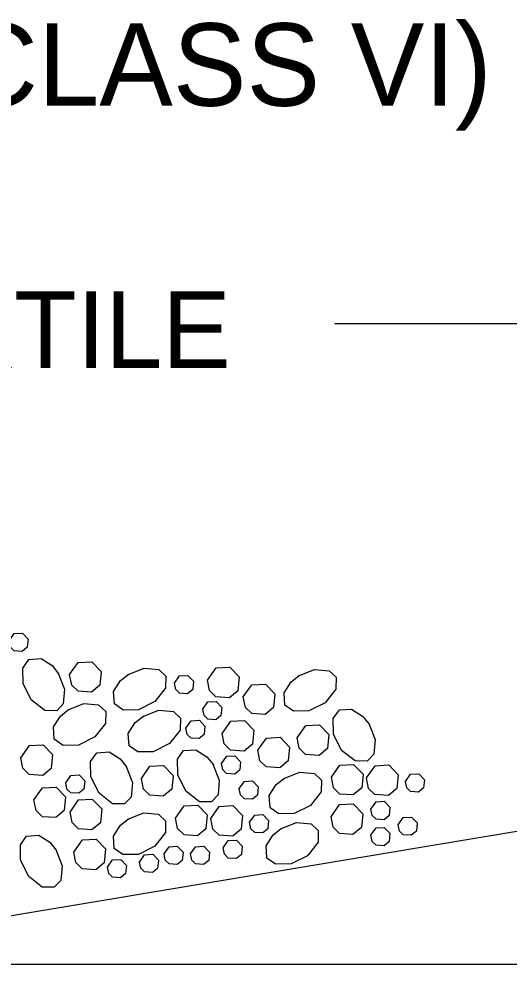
# Model space of a CAD drawing. Extents: x 0 to 575, y 0 to 300.
# Drawn here: x 203.21 to 210.67, y 61.39 to 75.77 of the extents above; entities that cross this region are included whole.
import ezdxf

# ---------------------------------------------------------------- set-up
doc = ezdxf.new("R2010")
doc.units = 0
for name, color, linetype in [('Dimension Lines CELL', 7, 'Continuous'), ('Mis Center Lines CELL', 7, 'Continuous'), ('Mis Object Lines CELL', 7, 'Continuous')]:
    doc.layers.add(name, color=color, linetype=linetype)

msp = doc.modelspace()

# ---------------------------------------------------------------- linework, layer by layer
at = {"layer": 'Dimension Lines CELL'}
msp.add_line((199.267, 61.389), (224.828, 61.389), dxfattribs=at)
for points in [[(203.064, 66.309), (203.142, 66.42), (203.267, 66.427), (203.353, 66.337), (203.341, 66.212), (203.264, 66.148), (203.141, 66.157), (203.083, 66.213), (203.064, 66.309)], [(203.812, 65.819), (203.908, 65.576), (203.889, 65.352), (203.788, 65.246), (203.607, 65.249), (203.401, 65.411), (203.276, 65.66), (203.272, 65.894), (203.366, 66.026), (203.553, 66.039), (203.72, 65.932), (203.818, 65.809)], [(203.985, 65.795), (204.115, 65.98), (204.323, 65.992), (204.467, 65.842), (204.446, 65.633), (204.318, 65.526), (204.113, 65.541), (204.017, 65.635), (203.985, 65.795)], [(204.874, 65.796), (205.117, 65.892), (205.34, 65.873), (205.446, 65.772), (205.443, 65.591), (205.282, 65.385), (205.033, 65.26), (204.798, 65.256), (204.666, 65.35), (204.654, 65.537), (204.761, 65.704), (204.884, 65.802)], [(206.083, 65.712), (206.213, 65.897), (206.42, 65.909), (206.565, 65.759), (206.544, 65.55), (206.415, 65.443), (206.21, 65.458), (206.114, 65.551), (206.083, 65.712)], [(205.58, 65.666), (205.658, 65.777), (205.783, 65.784), (205.869, 65.694), (205.857, 65.568), (205.78, 65.504), (205.657, 65.513), (205.599, 65.569), (205.58, 65.666)], [(207.466, 65.778), (207.709, 65.874), (207.933, 65.855), (208.039, 65.754), (208.035, 65.573), (207.874, 65.367), (207.625, 65.242), (207.391, 65.238), (207.259, 65.332), (207.246, 65.519), (207.353, 65.686), (207.476, 65.784)], [(206.626, 65.455), (206.756, 65.64), (206.964, 65.652), (207.108, 65.502), (207.087, 65.293), (206.959, 65.186), (206.754, 65.201), (206.658, 65.294), (206.627, 65.455)], [(203.96, 65.257), (204.203, 65.353), (204.426, 65.334), (204.533, 65.233), (204.529, 65.052), (204.368, 64.846), (204.119, 64.721), (203.884, 64.717), (203.752, 64.811), (203.74, 64.998), (203.847, 65.165), (203.97, 65.263)], [(206.01, 65.268), (206.088, 65.379), (206.212, 65.386), (206.299, 65.297), (206.286, 65.171), (206.209, 65.107), (206.086, 65.116), (206.029, 65.172), (206.01, 65.268)], [(205.096, 65.157), (205.34, 65.254), (205.563, 65.234), (205.669, 65.134), (205.666, 64.952), (205.505, 64.746), (205.256, 64.622), (205.021, 64.618), (204.889, 64.712), (204.876, 64.898), (204.983, 65.066), (205.106, 65.164)], [(208.534, 65.05), (208.631, 64.807), (208.611, 64.584), (208.51, 64.478), (208.329, 64.481), (208.123, 64.642), (207.999, 64.891), (207.994, 65.126), (208.088, 65.258), (208.275, 65.27), (208.442, 65.163), (208.54, 65.04)], [(205.755, 64.982), (205.833, 65.093), (205.958, 65.1), (206.044, 65.01), (206.032, 64.885), (205.955, 64.821), (205.832, 64.829), (205.774, 64.886), (205.755, 64.982)], [(206.305, 64.901), (206.435, 65.086), (206.643, 65.098), (206.787, 64.948), (206.766, 64.739), (206.638, 64.632), (206.433, 64.647), (206.337, 64.74), (206.305, 64.901)], [(207.447, 64.835), (207.577, 65.02), (207.784, 65.032), (207.928, 64.882), (207.907, 64.672), (207.779, 64.566), (207.574, 64.581), (207.478, 64.674), (207.447, 64.835)], [(206.849, 64.644), (206.979, 64.829), (207.187, 64.841), (207.331, 64.691), (207.31, 64.482), (207.182, 64.375), (206.977, 64.39), (206.88, 64.483), (206.849, 64.644)], [(203.242, 64.53), (203.372, 64.715), (203.58, 64.727), (203.724, 64.577), (203.703, 64.368), (203.575, 64.261), (203.37, 64.276), (203.274, 64.37), (203.242, 64.53)], [(204.843, 64.399), (204.94, 64.155), (204.92, 63.932), (204.82, 63.826), (204.638, 63.829), (204.432, 63.99), (204.308, 64.239), (204.304, 64.474), (204.397, 64.606), (204.584, 64.619), (204.752, 64.512), (204.85, 64.389)], [(206.164, 64.43), (206.261, 64.187), (206.242, 63.963), (206.141, 63.857), (205.959, 63.861), (205.753, 64.022), (205.629, 64.271), (205.625, 64.506), (205.719, 64.638), (205.906, 64.65), (206.073, 64.543), (206.171, 64.42)], [(206.296, 64.441), (206.374, 64.552), (206.499, 64.559), (206.585, 64.47), (206.573, 64.344), (206.496, 64.28), (206.373, 64.289), (206.315, 64.345), (206.296, 64.441)], [(205.077, 64.215), (205.207, 64.4), (205.414, 64.411), (205.559, 64.262), (205.538, 64.052), (205.41, 63.946), (205.205, 63.96), (205.108, 64.054), (205.077, 64.215)], [(207.242, 64.215), (207.485, 64.312), (207.708, 64.292), (207.814, 64.191), (207.811, 64.01), (207.65, 63.804), (207.401, 63.68), (207.166, 63.675), (207.034, 63.769), (207.022, 63.956), (207.129, 64.123), (207.251, 64.221)], [(207.967, 64.232), (208.097, 64.417), (208.304, 64.429), (208.449, 64.279), (208.428, 64.07), (208.299, 63.963), (208.095, 63.978), (207.998, 64.071), (207.967, 64.232)], [(208.501, 64.224), (208.631, 64.409), (208.839, 64.421), (208.983, 64.271), (208.962, 64.062), (208.834, 63.955), (208.629, 63.97), (208.533, 64.063), (208.502, 64.224)], [(203.925, 64.15), (204.003, 64.261), (204.128, 64.268), (204.214, 64.179), (204.202, 64.053), (204.125, 63.989), (204.002, 63.998), (203.944, 64.054), (203.925, 64.15)], [(206.566, 64.06), (206.644, 64.17), (206.769, 64.178), (206.855, 64.088), (206.843, 63.962), (206.766, 63.898), (206.643, 63.907), (206.585, 63.963), (206.566, 64.06)], [(209.093, 64.167), (209.171, 64.278), (209.296, 64.285), (209.382, 64.195), (209.37, 64.07), (209.293, 64.006), (209.17, 64.015), (209.112, 64.071), (209.093, 64.167)], [(203.442, 63.887), (203.572, 64.072), (203.78, 64.084), (203.924, 63.934), (203.903, 63.725), (203.775, 63.618), (203.57, 63.633), (203.474, 63.726), (203.442, 63.887)], [(203.992, 63.703), (204.122, 63.888), (204.329, 63.9), (204.473, 63.751), (204.453, 63.541), (204.324, 63.434), (204.119, 63.449), (204.023, 63.543), (203.992, 63.703)], [(205.597, 63.612), (205.727, 63.797), (205.935, 63.809), (206.079, 63.659), (206.058, 63.449), (205.93, 63.343), (205.725, 63.358), (205.628, 63.451), (205.597, 63.612)], [(206.132, 63.604), (206.262, 63.789), (206.469, 63.801), (206.614, 63.651), (206.593, 63.441), (206.465, 63.335), (206.26, 63.35), (206.163, 63.443), (206.132, 63.604)], [(207.962, 63.631), (208.092, 63.816), (208.299, 63.828), (208.443, 63.678), (208.423, 63.469), (208.294, 63.362), (208.089, 63.377), (207.993, 63.471), (207.962, 63.631)], [(208.569, 63.749), (208.647, 63.86), (208.771, 63.867), (208.858, 63.777), (208.846, 63.651), (208.769, 63.587), (208.646, 63.596), (208.588, 63.652), (208.569, 63.749)], [(204.872, 63.595), (205.115, 63.691), (205.339, 63.672), (205.445, 63.571), (205.441, 63.39), (205.28, 63.184), (205.031, 63.059), (204.796, 63.055), (204.664, 63.149), (204.652, 63.336), (204.759, 63.503), (204.882, 63.601)], [(206.723, 63.547), (206.801, 63.658), (206.926, 63.665), (207.012, 63.575), (207, 63.449), (206.923, 63.385), (206.8, 63.394), (206.742, 63.45), (206.723, 63.547)], [(208.982, 63.51), (209.06, 63.621), (209.185, 63.628), (209.272, 63.539), (209.259, 63.413), (209.182, 63.349), (209.059, 63.358), (209.001, 63.414), (208.983, 63.51)], [(207.194, 63.448), (207.438, 63.545), (207.661, 63.526), (207.767, 63.425), (207.764, 63.243), (207.603, 63.037), (207.354, 62.913), (207.119, 62.909), (206.987, 63.003), (206.974, 63.19), (207.081, 63.357), (207.204, 63.455)], [(208.569, 63.351), (208.647, 63.462), (208.771, 63.469), (208.858, 63.38), (208.846, 63.254), (208.769, 63.19), (208.646, 63.199), (208.588, 63.255), (208.569, 63.351)], [(203.774, 63.131), (203.871, 62.887), (203.851, 62.664), (203.751, 62.558), (203.569, 62.561), (203.363, 62.722), (203.239, 62.971), (203.235, 63.206), (203.329, 63.338), (203.515, 63.351), (203.683, 63.244), (203.781, 63.121)], [(204.049, 63.095), (204.179, 63.28), (204.387, 63.292), (204.531, 63.142), (204.51, 62.933), (204.382, 62.826), (204.177, 62.841), (204.081, 62.934), (204.05, 63.095)], [(205.421, 63.065), (205.499, 63.176), (205.623, 63.183), (205.71, 63.094), (205.697, 62.968), (205.621, 62.904), (205.498, 62.913), (205.44, 62.969), (205.421, 63.065)], [(205.824, 63.065), (205.902, 63.176), (206.026, 63.183), (206.113, 63.094), (206.1, 62.968), (206.023, 62.904), (205.9, 62.913), (205.843, 62.969), (205.824, 63.065)], [(206.321, 63.157), (206.399, 63.268), (206.523, 63.275), (206.61, 63.185), (206.598, 63.059), (206.521, 62.995), (206.398, 63.004), (206.34, 63.06), (206.321, 63.157)], [(205.047, 62.943), (205.125, 63.054), (205.25, 63.061), (205.336, 62.972), (205.324, 62.846), (205.247, 62.782), (205.124, 62.791), (205.066, 62.847), (205.047, 62.943)], [(204.561, 62.863), (204.639, 62.974), (204.763, 62.981), (204.85, 62.891), (204.837, 62.766), (204.76, 62.702), (204.637, 62.711), (204.579, 62.767), (204.561, 62.863)]]:
    msp.add_lwpolyline(points, dxfattribs=at)
msp.add_open_spline([(219.226, 68.275), (217.767, 68.275), (216.308, 68.275), (214.848, 68.275), (214.821, 68.275), (214.794, 68.279), (214.767, 68.283), (214.744, 68.286), (214.723, 68.295), (214.701, 68.307), (214.663, 68.329), (214.633, 68.357), (214.614, 68.398), (214.564, 68.503), (214.551, 68.617), (214.58, 68.722), (214.669, 69.049), (214.759, 69.377), (214.848, 69.705), (214.938, 70.032), (215.027, 70.36), (215.116, 70.688), (215.145, 70.793), (215.133, 70.906), (215.083, 71.012), (215.063, 71.053), (215.033, 71.081), (214.995, 71.103), (214.973, 71.115), (214.952, 71.123), (214.929, 71.126), (214.902, 71.131), (214.875, 71.135), (214.848, 71.135), (213.272, 71.135), (211.697, 71.135), (208.021, 71.135)], degree=3, dxfattribs=at)
at = {"layer": 'Mis Center Lines CELL'}
msp.add_line((219.226, 64.813), (198.687, 61.389), dxfattribs=at)

# ---------------------------------------------------------------- texts
at = {"layer": 'Mis Object Lines CELL'}
for s, height, p in [('OR CLASS VI)', 1.25542, (199.305, 74.452)), ('GEOTEXTILE', 1.1669, (196.638, 70.463))]:
    msp.add_text(s, height=height, dxfattribs=at).set_placement(p)

doc.saveas('drawing.dxf')
